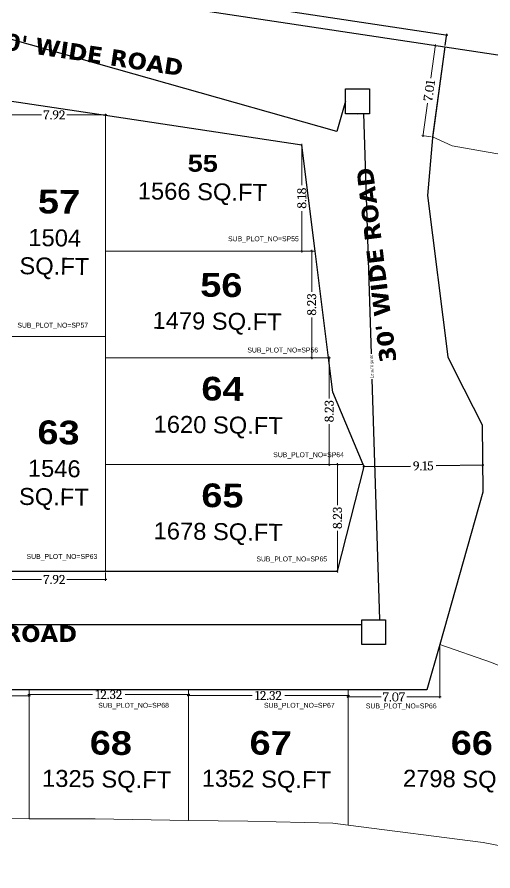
# Model space of a CAD drawing. Header units: metres. Extents: x 12268 to 12808, y 948 to 1141.
# Drawn here: x 12404.7 to 12441.4, y 1010 to 1075.9 of the extents above; entities that cross this region are included whole.
import ezdxf

# ---------------------------------------------------------------- set-up
doc = ezdxf.new("R2010")
doc.units = ezdxf.units.M
doc.layers.get('0').update_dxf_attribs({"color": 49})
for name, color, linetype in [('INTERNAL_JUNCTIONS', 7, 'Continuous'), ('SUB_PLOT_78', 7, 'Continuous'), ('SUB_PLOT_79', 7, 'Continuous')]:
    doc.layers.add(name, color=color, linetype=linetype)
for name, color, linetype, lineweight in [('INTERNAL_ROADS_RESIDENTIAL', 7, 'Continuous', 5), ('PLAN', 7, 'Continuous', 40), ('SUB_PLOT_54', 7, 'Continuous', 5), ('SUB_PLOT_55', 7, 'Continuous', 5), ('SUB_PLOT_56', 7, 'Continuous', 5), ('SUB_PLOT_57', 7, 'Continuous', 5), ('SUB_PLOT_63', 7, 'Continuous', 5), ('SUB_PLOT_64', 7, 'Continuous', 5), ('SUB_PLOT_65', 7, 'Continuous', 5), ('SUB_PLOT_66', 7, 'Continuous', 5), ('SUB_PLOT_67', 7, 'Continuous', 5), ('SUB_PLOT_68', 7, 'Continuous', 5), ('SUB_PLOT_69', 7, 'Continuous', 5)]:
    doc.layers.add(name, color=color, linetype=linetype, lineweight=lineweight)
doc.styles.add('Arial', font='arial.ttf', dxfattribs={"height": 0.2})
doc.styles.add('SASMITA', font='cambria.ttc')
doc.styles.get("Standard").update_dxf_attribs({"font": 'arial.ttf'})
doc.dimstyles.new('meter', dxfattribs={"dimtxt": 0.2, "dimasz": 0.1, "dimexe": 0, "dimexo": 0, "dimgap": 0.09, "dimtad": 0, "dimzin": 0, "dimdsep": 46, "dimtxsty": 'Arial', "dimblk": 'ARCHTICK', "dimcen": 7.09, "dimclrd": 23, "dimclre": 23, "dimclrt": 75, "dimadec": 0, "dimazin": 0, "dimtfac": 1, "dimtofl": 0, "dimtmove": 1, "dimatfit": 3, "dimldrblk": 'OPEN90', "dimfxl": 1, "dimtolj": 1, "dimtzin": 0, "dimarcsym": 0})
doc.dimstyles.new('style1', dxfattribs={"dimtxt": 0.7, "dimasz": 0.15, "dimexe": 0.1, "dimexo": 0.1, "dimgap": 0.09, "dimtad": 0, "dimzin": 0, "dimdsep": 46, "dimtxsty": 'SASMITA', "dimblk": 'ARCHTICK', "dimcen": 0.09, "dimdle": 0.1, "dimclrd": 4, "dimclre": 4, "dimclrt": 4, "dimadec": 0, "dimazin": 0, "dimtfac": 1, "dimtix": 1, "dimtofl": 0, "dimtmove": 1, "dimatfit": 3, "dimldrblk": 'OPEN90', "dimfxl": 1, "dimtolj": 1, "dimtzin": 0, "dimlwd": -1, "dimlwe": -1, "dimarcsym": 0})

# ---------------------------------------------------------------- blocks, each defined once
blk = doc.blocks.new('_ArchTick')
at = {"color": 0, "linetype": 'ByBlock', "const_width": 0.15}
blk.add_lwpolyline([(-0.5, -0.5), (0.5, 0.5)], dxfattribs=at)
blk = doc.blocks.new('*D5')
at = {"layer": 'Defpoints', "color": 0}
for p in [(12403.586879, 1068.307768), (12403.586879, 1068.261927, -0.000003), (12411.511679, 1068.261927, -0.000003)]:
    blk.add_point(p, dxfattribs=at)
at = {"layer": 'SUB_PLOT_57', "color": 4}
for p, q in [((12403.586879, 1068.361927), (12403.586879, 1068.407768)), ((12411.511679, 1068.361927), (12411.511679, 1068.407768)), ((12403.486879, 1068.307768), (12406.56996, 1068.307768)), ((12411.611679, 1068.307768), (12408.528598, 1068.307768))]:
    blk.add_line(p, q, dxfattribs=at)
at = {"layer": 'SUB_PLOT_57', "color": 4, "xscale": 0.15, "yscale": 0.15, "zscale": 0.15, "rotation": 180}
blk.add_blockref('_ArchTick', (12403.586879, 1068.307768), dxfattribs=at)
at = {"layer": 'SUB_PLOT_57', "color": 4, "xscale": 0.15, "yscale": 0.15, "zscale": 0.15}
blk.add_blockref('_ArchTick', (12411.511679, 1068.307768), dxfattribs=at)
at = {"layer": 'SUB_PLOT_57', "color": 4, "insert": (12407.549279, 1068.307768), "char_height": 0.7, "attachment_point": 5, "style": 'SASMITA'}
blk.add_mtext('\\A1;7.92', dxfattribs=at)
blk = doc.blocks.new('_Open90')
at = {"layer": 'PLAN', "color": 0, "lineweight": -2}
for p, q in [((0, 0), (-1, 0)), ((-0.5, 0.5), (0, 0)), ((0, 0), (-0.5, -0.5))]:
    blk.add_line(p, q, dxfattribs=at)
blk = doc.blocks.new('*D6')
at = {"layer": 'Defpoints', "color": 0}
for p in [(12426.6597, 1065.982669, -0.000003), (12426.6597, 1057.799638, -0.000003), (12426.6597, 1057.799638)]:
    blk.add_point(p, dxfattribs=at)
at = {"layer": 'SUB_PLOT_55', "color": 4}
for p, q in [((12426.6597, 1066.082669), (12426.6597, 1062.893536)), ((12426.6597, 1057.699638), (12426.6597, 1060.888772))]:
    blk.add_line(p, q, dxfattribs=at)
at = {"layer": 'SUB_PLOT_55', "color": 4, "xscale": 0.15, "yscale": 0.15, "zscale": 0.15}
for p, rotation in [((12426.6597, 1065.982669), 90), ((12426.6597, 1057.799638), 270)]:
    blk.add_blockref('_ArchTick', p, dxfattribs=dict(at, rotation=rotation))
at = {"layer": 'SUB_PLOT_55', "color": 4, "insert": (12426.6597, 1061.891154), "char_height": 0.7, "attachment_point": 5, "rotation": 90, "style": 'SASMITA'}
blk.add_mtext('\\A1;8.18', dxfattribs=at)
blk = doc.blocks.new('*D7')
at = {"layer": 'Defpoints', "color": 0}
for p in [(12427.686465, 1057.799638, -0.000003), (12427.422175, 1049.570038), (12427.686465, 1049.570038, -0.000003)]:
    blk.add_point(p, dxfattribs=at)
at = {"layer": 'SUB_PLOT_56', "color": 4}
for p, q in [((12427.422175, 1057.899638), (12427.422175, 1054.673789)), ((12427.586465, 1057.799638), (12427.322175, 1057.799638)), ((12427.422175, 1049.470038), (12427.422175, 1052.695888)), ((12427.586465, 1049.570038), (12427.322175, 1049.570038))]:
    blk.add_line(p, q, dxfattribs=at)
at = {"layer": 'SUB_PLOT_56', "color": 4, "xscale": 0.15, "yscale": 0.15, "zscale": 0.15}
for p, rotation in [((12427.422175, 1057.799638), 90), ((12427.422175, 1049.570038), 270)]:
    blk.add_blockref('_ArchTick', p, dxfattribs=dict(at, rotation=rotation))
at = {"layer": 'SUB_PLOT_56', "color": 4, "insert": (12427.422175, 1053.684838), "char_height": 0.7, "attachment_point": 5, "rotation": 90, "style": 'SASMITA'}
blk.add_mtext('\\A1;8.23', dxfattribs=at)
blk = doc.blocks.new('*D8')
at = {"layer": 'Defpoints', "color": 0}
for p in [(12428.719074, 1049.570038, -0.000003), (12428.719074, 1041.340438, -0.000003), (12428.773637, 1041.340438)]:
    blk.add_point(p, dxfattribs=at)
at = {"layer": 'SUB_PLOT_64', "color": 4}
for p, q in [((12428.773637, 1049.670038), (12428.773637, 1046.444189)), ((12428.819074, 1049.570038), (12428.873637, 1049.570038)), ((12428.773637, 1041.240438), (12428.773637, 1044.466288)), ((12428.819074, 1041.340438), (12428.873637, 1041.340438))]:
    blk.add_line(p, q, dxfattribs=at)
at = {"layer": 'SUB_PLOT_64', "color": 4, "xscale": 0.15, "yscale": 0.15, "zscale": 0.15}
for p, rotation in [((12428.773637, 1049.570038), 90), ((12428.773637, 1041.340438), 270)]:
    blk.add_blockref('_ArchTick', p, dxfattribs=dict(at, rotation=rotation))
at = {"layer": 'SUB_PLOT_64', "color": 4, "insert": (12428.773637, 1045.455238), "char_height": 0.7, "attachment_point": 5, "rotation": 90, "style": 'SASMITA'}
blk.add_mtext('\\A1;8.23', dxfattribs=at)
blk = doc.blocks.new('*D9')
at = {"layer": 'Defpoints', "color": 0}
for p in [(12429.408857, 1041.340438, -0.000003), (12429.408857, 1041.340438), (12429.408857, 1033.110838, -0.000003)]:
    blk.add_point(p, dxfattribs=at)
at = {"layer": 'SUB_PLOT_65', "color": 4}
for p, q in [((12429.408857, 1041.440438), (12429.408857, 1038.214589)), ((12429.408857, 1033.010838), (12429.408857, 1036.236688))]:
    blk.add_line(p, q, dxfattribs=at)
at = {"layer": 'SUB_PLOT_65', "color": 4, "xscale": 0.15, "yscale": 0.15, "zscale": 0.15}
for p, rotation in [((12429.408857, 1041.340438), 90), ((12429.408857, 1033.110838), 270)]:
    blk.add_blockref('_ArchTick', p, dxfattribs=dict(at, rotation=rotation))
at = {"layer": 'SUB_PLOT_65', "color": 4, "insert": (12429.408857, 1037.225638), "char_height": 0.7, "attachment_point": 5, "rotation": 90, "style": 'SASMITA'}
blk.add_mtext('\\A1;8.23', dxfattribs=at)
blk = doc.blocks.new('*D10')
at = {"layer": 'Defpoints', "color": 0}
for p in [(12403.586879, 1033.110838, -0.000003), (12411.511679, 1033.110838, -0.000003), (12403.586879, 1032.475017)]:
    blk.add_point(p, dxfattribs=at)
at = {"layer": 'SUB_PLOT_63', "color": 4}
for p, q in [((12403.586879, 1033.010838), (12403.586879, 1032.375017)), ((12411.511679, 1033.010838), (12411.511679, 1032.375017)), ((12403.486879, 1032.475017), (12406.56996, 1032.475017)), ((12411.611679, 1032.475017), (12408.528598, 1032.475017))]:
    blk.add_line(p, q, dxfattribs=at)
at = {"layer": 'SUB_PLOT_63', "color": 4, "xscale": 0.15, "yscale": 0.15, "zscale": 0.15, "rotation": 180}
blk.add_blockref('_ArchTick', (12403.586879, 1032.475017), dxfattribs=at)
at = {"layer": 'SUB_PLOT_63', "color": 4, "xscale": 0.15, "yscale": 0.15, "zscale": 0.15}
blk.add_blockref('_ArchTick', (12411.511679, 1032.475017), dxfattribs=at)
at = {"layer": 'SUB_PLOT_63', "color": 4, "insert": (12407.549279, 1032.475017), "char_height": 0.7, "attachment_point": 5, "style": 'SASMITA'}
blk.add_mtext('\\A1;7.92', dxfattribs=at)
blk = doc.blocks.new('*D22')
at = {"layer": 'Defpoints', "color": 0}
for p in [(12393.415685, 1023.966838), (12405.60102, 1023.966838, -0.000003), (12393.415685, 1023.495943)]:
    blk.add_point(p, dxfattribs=at)
at = {"layer": 'SUB_PLOT_69', "color": 4}
for p, q in [((12393.415685, 1023.866838), (12393.415685, 1023.395943)), ((12405.60102, 1023.866838), (12405.60102, 1023.395943)), ((12393.315685, 1023.495943), (12398.240619, 1023.495943)), ((12405.70102, 1023.495943), (12400.776086, 1023.495943))]:
    blk.add_line(p, q, dxfattribs=at)
at = {"layer": 'SUB_PLOT_69', "color": 4, "xscale": 0.15, "yscale": 0.15, "zscale": 0.15, "rotation": 180}
blk.add_blockref('_ArchTick', (12393.415685, 1023.495943), dxfattribs=at)
at = {"layer": 'SUB_PLOT_69', "color": 4, "xscale": 0.15, "yscale": 0.15, "zscale": 0.15}
blk.add_blockref('_ArchTick', (12405.60102, 1023.495943), dxfattribs=at)
at = {"layer": 'SUB_PLOT_69', "color": 4, "insert": (12399.508353, 1023.495943), "char_height": 0.7, "attachment_point": 5, "style": 'SASMITA'}
blk.add_mtext('\\A1;12.19', dxfattribs=at)
blk = doc.blocks.new('*D23')
at = {"layer": 'Defpoints', "color": 0}
for p in [(12405.60102, 1023.966838), (12405.60102, 1023.595943), (12417.92002, 1023.966838, -0.000003)]:
    blk.add_point(p, dxfattribs=at)
at = {"layer": 'SUB_PLOT_68', "color": 4}
for p, q in [((12405.50102, 1023.595943), (12410.501404, 1023.595943)), ((12405.60102, 1023.866838), (12405.60102, 1023.495943)), ((12418.02002, 1023.595943), (12413.019637, 1023.595943)), ((12417.92002, 1023.866838), (12417.92002, 1023.495943))]:
    blk.add_line(p, q, dxfattribs=at)
at = {"layer": 'SUB_PLOT_68', "color": 4, "xscale": 0.15, "yscale": 0.15, "zscale": 0.15, "rotation": 180}
blk.add_blockref('_ArchTick', (12405.60102, 1023.595943), dxfattribs=at)
at = {"layer": 'SUB_PLOT_68', "color": 4, "xscale": 0.15, "yscale": 0.15, "zscale": 0.15}
blk.add_blockref('_ArchTick', (12417.92002, 1023.595943), dxfattribs=at)
at = {"layer": 'SUB_PLOT_68', "color": 4, "insert": (12411.76052, 1023.595943), "char_height": 0.7, "attachment_point": 5, "style": 'SASMITA'}
blk.add_mtext('\\A1;12.32', dxfattribs=at)
blk = doc.blocks.new('*D24')
at = {"layer": 'Defpoints', "color": 0}
for p in [(12417.92002, 1023.966838), (12430.23902, 1023.966838, -0.000003), (12417.92002, 1023.520943)]:
    blk.add_point(p, dxfattribs=at)
at = {"layer": 'SUB_PLOT_67', "color": 4}
for p, q in [((12417.92002, 1023.866838), (12417.92002, 1023.420943)), ((12430.23902, 1023.866838), (12430.23902, 1023.420943)), ((12417.82002, 1023.520943), (12422.820404, 1023.520943)), ((12430.33902, 1023.520943), (12425.338637, 1023.520943))]:
    blk.add_line(p, q, dxfattribs=at)
at = {"layer": 'SUB_PLOT_67', "color": 4, "xscale": 0.15, "yscale": 0.15, "zscale": 0.15, "rotation": 180}
blk.add_blockref('_ArchTick', (12417.92002, 1023.520943), dxfattribs=at)
at = {"layer": 'SUB_PLOT_67', "color": 4, "xscale": 0.15, "yscale": 0.15, "zscale": 0.15}
blk.add_blockref('_ArchTick', (12430.23902, 1023.520943), dxfattribs=at)
at = {"layer": 'SUB_PLOT_67', "color": 4, "insert": (12424.07952, 1023.520943), "char_height": 0.7, "attachment_point": 5, "style": 'SASMITA'}
blk.add_mtext('\\A1;12.32', dxfattribs=at)
blk = doc.blocks.new('*D25')
at = {"layer": 'Defpoints', "color": 0}
for p in [(12437.309247, 1027.446679, -0.000003), (12430.23902, 1023.966838, -0.000003), (12430.23902, 1023.411029)]:
    blk.add_point(p, dxfattribs=at)
at = {"layer": 'SUB_PLOT_66', "color": 4}
for p, q in [((12437.309247, 1027.346679), (12437.309247, 1023.311029)), ((12430.23902, 1023.866838), (12430.23902, 1023.311029)), ((12430.13902, 1023.411029), (12432.780369, 1023.411029)), ((12437.409247, 1023.411029), (12434.767899, 1023.411029))]:
    blk.add_line(p, q, dxfattribs=at)
at = {"layer": 'SUB_PLOT_66', "color": 4, "xscale": 0.15, "yscale": 0.15, "zscale": 0.15, "rotation": 180}
blk.add_blockref('_ArchTick', (12430.23902, 1023.411029), dxfattribs=at)
at = {"layer": 'SUB_PLOT_66', "color": 4, "xscale": 0.15, "yscale": 0.15, "zscale": 0.15}
blk.add_blockref('_ArchTick', (12437.309247, 1023.411029), dxfattribs=at)
at = {"layer": 'SUB_PLOT_66', "color": 4, "insert": (12433.774134, 1023.411029), "char_height": 0.7, "attachment_point": 5, "style": 'SASMITA'}
blk.add_mtext('\\A1;7.07', dxfattribs=at)
blk = doc.blocks.new('*D26')
at = {"layer": 'Defpoints', "color": 0}
for p in [(12437.701897, 1073.557287, -0.000003), (12436.026275, 1066.707775), (12436.753427, 1066.608522, -0.000003)]:
    blk.add_point(p, dxfattribs=at)
at = {"layer": 'SUB_PLOT_54', "color": 4}
for p, q in [((12436.98827, 1073.75562), (12436.633126, 1071.153735)), ((12437.602816, 1073.570811), (12436.875665, 1073.670063)), ((12436.012751, 1066.608694), (12436.367895, 1069.210579)), ((12436.654345, 1066.622047), (12435.927194, 1066.721299))]:
    blk.add_line(p, q, dxfattribs=at)
at = {"layer": 'SUB_PLOT_54', "color": 4, "xscale": 0.15, "yscale": 0.15, "zscale": 0.15}
for p, rotation in [((12436.974746, 1073.656539), 82.227455), ((12436.026275, 1066.707775), 262.227455)]:
    blk.add_blockref('_ArchTick', p, dxfattribs=dict(at, rotation=rotation))
at = {"layer": 'SUB_PLOT_54', "color": 4, "insert": (12436.500511, 1070.182157), "char_height": 0.7, "attachment_point": 5, "rotation": 82.22745487, "style": 'SASMITA'}
blk.add_mtext('\\A1;7.01', dxfattribs=at)
blk = doc.blocks.new('*D30')
at = {"layer": 'Defpoints', "color": 0, "ltscale": 0.5}
for p in [(12430.95286, 1068.407449), (12432.210586, 1029.373236), (12432.682499, 1029.388442)]:
    blk.add_point(p, dxfattribs=at)
at = {"layer": 'INTERNAL_ROADS_RESIDENTIAL', "color": 23, "lineweight": -2, "ltscale": 0.5}
for p, q in [((12430.95286, 1068.407449), (12431.424773, 1068.422655)), ((12431.424773, 1068.422655), (12432.022248, 1049.879695)), ((12432.682499, 1029.388442), (12432.085024, 1047.931402)), ((12432.210586, 1029.373236), (12432.682499, 1029.388442))]:
    blk.add_line(p, q, dxfattribs=at)
at = {"layer": 'INTERNAL_ROADS_RESIDENTIAL', "color": 23, "lineweight": -2, "ltscale": 0.5, "xscale": 0.1, "yscale": 0.1, "zscale": 0.1}
for p, rotation in [((12431.424773, 1068.422655), 91.845495), ((12432.682499, 1029.388442), 271.845495)]:
    blk.add_blockref('_ArchTick', p, dxfattribs=dict(at, rotation=rotation))
at = {"layer": 'INTERNAL_ROADS_RESIDENTIAL', "color": 75, "ltscale": 0.5, "insert": (12432.053636, 1048.905548), "char_height": 0.2, "attachment_point": 5, "rotation": 271.84549505, "style": 'Arial'}
blk.add_mtext('\\A1;39.05 [128\'-2"]', dxfattribs=at)
blk = doc.blocks.new('*D36')
at = {"layer": 'Defpoints', "color": 0, "ltscale": 0.5}
for p in [(12364.348703, 1028.965266), (12364.348703, 1028.419443), (12431.28717, 1028.419443)]:
    blk.add_point(p, dxfattribs=at)
at = {"layer": 'INTERNAL_ROADS_RESIDENTIAL', "color": 23, "lineweight": -2, "ltscale": 0.5}
for p, q in [((12364.348703, 1028.419443), (12364.348703, 1028.965266)), ((12364.348703, 1028.965266), (12396.84267, 1028.965266)), ((12431.28717, 1028.965266), (12398.793202, 1028.965266)), ((12431.28717, 1028.419443), (12431.28717, 1028.965266))]:
    blk.add_line(p, q, dxfattribs=at)
at = {"layer": 'INTERNAL_ROADS_RESIDENTIAL', "color": 23, "lineweight": -2, "ltscale": 0.5, "xscale": 0.1, "yscale": 0.1, "zscale": 0.1, "rotation": 180}
blk.add_blockref('_ArchTick', (12364.348703, 1028.965266), dxfattribs=at)
at = {"layer": 'INTERNAL_ROADS_RESIDENTIAL', "color": 23, "lineweight": -2, "ltscale": 0.5, "xscale": 0.1, "yscale": 0.1, "zscale": 0.1}
blk.add_blockref('_ArchTick', (12431.28717, 1028.965266), dxfattribs=at)
at = {"layer": 'INTERNAL_ROADS_RESIDENTIAL', "color": 75, "ltscale": 0.5, "insert": (12397.817936, 1028.965266), "char_height": 0.2, "attachment_point": 5, "style": 'Arial'}
blk.add_mtext('\\A1;66.94 [219\'-8"]', dxfattribs=at)
blk = doc.blocks.new('*D37')
at = {"layer": 'Defpoints', "color": 0, "ltscale": 0.5}
for p in [(12371.450703, 1085.866462), (12370.797132, 1083.546873), (12430.029444, 1069.361243)]:
    blk.add_point(p, dxfattribs=at)
at = {"layer": 'INTERNAL_ROADS_RESIDENTIAL', "color": 23, "lineweight": -2, "ltscale": 0.5}
for p, q in [((12371.450703, 1085.866462), (12370.797132, 1083.546873)), ((12370.797132, 1083.546873), (12399.147787, 1075.558757)), ((12429.375874, 1067.041653), (12401.025219, 1075.029769)), ((12430.029444, 1069.361243), (12429.375874, 1067.041653))]:
    blk.add_line(p, q, dxfattribs=at)
at = {"layer": 'INTERNAL_ROADS_RESIDENTIAL', "color": 23, "lineweight": -2, "ltscale": 0.5, "xscale": 0.1, "yscale": 0.1, "zscale": 0.1}
for p, rotation in [((12370.797132, 1083.546873), 164.26422), ((12429.375874, 1067.041653), 344.26422)]:
    blk.add_blockref('_ArchTick', p, dxfattribs=dict(at, rotation=rotation))
at = {"layer": 'INTERNAL_ROADS_RESIDENTIAL', "color": 75, "ltscale": 0.5, "insert": (12400.086503, 1075.294263), "char_height": 0.2, "attachment_point": 5, "rotation": 344.2642202, "style": 'Arial'}
blk.add_mtext('\\A1;60.86 [199\'-8"]', dxfattribs=at)
blk = doc.blocks.new('*D32')
at = {"layer": 'Defpoints', "color": 0}
for p in [(12386.974034, 1082.123411), (12386.838118, 1081.221383, -0.000003), (12437.701897, 1073.557287, -0.000003)]:
    blk.add_point(p, dxfattribs=at)
at = {"layer": 'SUB_PLOT_79', "color": 4}
for p, q in [((12386.853017, 1081.320267), (12386.988934, 1082.222295)), ((12386.87515, 1082.13831), (12411.131791, 1078.483347)), ((12437.936697, 1074.444415), (12413.680057, 1078.099378)), ((12437.716797, 1073.65617), (12437.852713, 1074.558198))]:
    blk.add_line(p, q, dxfattribs=at)
at = {"layer": 'SUB_PLOT_79', "color": 4, "xscale": 0.15, "yscale": 0.15, "zscale": 0.15}
for p, rotation in [((12386.974034, 1082.123411), 171.431198), ((12437.837814, 1074.459314), 351.431198)]:
    blk.add_blockref('_ArchTick', p, dxfattribs=dict(at, rotation=rotation))
at = {"layer": 'SUB_PLOT_79', "color": 4, "insert": (12412.405924, 1078.291363), "char_height": 0.7, "attachment_point": 5, "rotation": 351.43119813, "style": 'SASMITA'}
blk.add_mtext('\\A1;51.44', dxfattribs=at)
blk = doc.blocks.new('*D33')
at = {"layer": 'Defpoints', "color": 0}
for p in [(12431.462662, 1041.188038, -0.000003), (12440.616331, 1041.281593, -0.000003), (12440.616331, 1041.281593)]:
    blk.add_point(p, dxfattribs=at)
at = {"layer": 'SUB_PLOT_78', "color": 4}
for p, q in [((12431.362667, 1041.187017), (12435.045023, 1041.224652)), ((12440.716326, 1041.282615), (12437.03397, 1041.24498))]:
    blk.add_line(p, q, dxfattribs=at)
at = {"layer": 'SUB_PLOT_78', "color": 4, "xscale": 0.15, "yscale": 0.15, "zscale": 0.15}
for p, rotation in [((12440.616331, 1041.281593), 0.585568), ((12431.462662, 1041.188038), 180.585568)]:
    blk.add_blockref('_ArchTick', p, dxfattribs=dict(at, rotation=rotation))
at = {"layer": 'SUB_PLOT_78', "color": 4, "insert": (12436.039497, 1041.234816), "char_height": 0.7, "attachment_point": 5, "rotation": 0.58556774, "style": 'SASMITA'}
blk.add_mtext('\\A1;9.15', dxfattribs=at)

msp = doc.modelspace()

# ---------------------------------------------------------------- linework, layer by layer
at = {"layer": 'INTERNAL_JUNCTIONS', "color": 1, "ltscale": 0.5}
for points in [[(12430.029444, 1070.315036), (12431.876276, 1070.315036), (12431.876276, 1068.407449), (12430.029444, 1068.407449)], [(12431.28717, 1029.373236), (12433.134002, 1029.373236), (12433.134002, 1027.46565), (12431.28717, 1027.46565)]]:
    msp.add_lwpolyline(points, close=True, dxfattribs=at)
at = {"layer": 'SUB_PLOT_54', "color": 6, "elevation": -0.000003}
msp.add_lwpolyline([(12457.06591, 1070.639466), (12437.701897, 1073.557287), (12436.753427, 1066.608522), (12438.265, 1065.917279), (12455.997864, 1062.814657)], close=True, dxfattribs=at)
at = {"layer": 'SUB_PLOT_55', "color": 6, "elevation": -0.000003}
msp.add_lwpolyline([(12411.511679, 1057.799638), (12427.686465, 1057.799638), (12426.6597, 1065.982669), (12411.511679, 1068.261927), (12411.511679, 1057.799638)], close=True, dxfattribs=at)
at = {"layer": 'SUB_PLOT_56', "color": 6, "elevation": -0.000003}
msp.add_lwpolyline([(12411.511679, 1049.570038), (12428.719074, 1049.570038), (12427.686465, 1057.799638), (12411.511679, 1057.799638), (12411.511679, 1051.226371), (12411.511679, 1049.570038)], close=True, dxfattribs=at)
at = {"layer": 'SUB_PLOT_57', "color": 6, "elevation": -0.000003}
msp.add_lwpolyline([(12411.511679, 1051.226371), (12411.511679, 1057.799638), (12411.511679, 1068.261927), (12403.586879, 1069.454338), (12403.586879, 1051.226371), (12411.511679, 1051.226371)], close=True, dxfattribs=at)
at = {"layer": 'SUB_PLOT_63', "color": 6, "elevation": -0.000003}
msp.add_lwpolyline([(12411.511679, 1033.110838), (12411.511679, 1041.340438), (12411.511679, 1049.570038), (12411.511679, 1051.226371), (12403.586879, 1051.226371), (12403.586879, 1033.110838), (12411.511679, 1033.110838)], close=True, dxfattribs=at)
at = {"layer": 'SUB_PLOT_64', "color": 6, "elevation": -0.000003}
msp.add_lwpolyline([(12411.511679, 1041.340438), (12431.398575, 1041.340438), (12429.051289, 1046.922375), (12428.719074, 1049.570038), (12411.511679, 1049.570038), (12411.511679, 1041.340438)], close=True, dxfattribs=at)
at = {"layer": 'SUB_PLOT_65', "color": 6, "elevation": -0.000003}
msp.add_lwpolyline([(12429.408857, 1033.110838), (12431.462662, 1041.188038), (12431.398575, 1041.340438), (12411.511679, 1041.340438), (12411.511679, 1033.110838), (12429.408857, 1033.110838)], close=True, dxfattribs=at)
at = {"layer": 'SUB_PLOT_66', "color": 6, "elevation": -0.000003}
msp.add_lwpolyline([(12430.23902, 1013.520337), (12440.668736, 1012.173334), (12447.210343, 1010.933377), (12450.516322, 1011.251456), (12451.619168, 1021.042102), (12448.028485, 1023.366309), (12441.301594, 1026.062893), (12437.309247, 1027.446679), (12436.324707, 1023.966838), (12430.23902, 1023.966838), (12430.23902, 1013.520337)], close=True, dxfattribs=at)
at = {"layer": 'SUB_PLOT_67', "color": 6, "elevation": -0.000003}
msp.add_lwpolyline([(12417.92002, 1013.894869), (12422.495487, 1013.827202), (12429.051198, 1013.673745), (12430.23902, 1013.520337), (12430.23902, 1023.966838), (12417.92002, 1023.966838), (12417.92002, 1013.894869)], close=True, dxfattribs=at)
at = {"layer": 'SUB_PLOT_68', "color": 6, "elevation": -0.000003}
msp.add_lwpolyline([(12405.60102, 1014.021443), (12410.708042, 1014.001528), (12417.92002, 1013.894869), (12417.92002, 1023.966838), (12405.60102, 1023.966838), (12405.60102, 1014.021443)], close=True, dxfattribs=at)
at = {"layer": 'SUB_PLOT_69', "color": 6, "elevation": -0.000003}
msp.add_lwpolyline([(12393.415685, 1009.993211), (12401.854469, 1014.036053), (12405.60102, 1014.021443), (12405.60102, 1023.966838), (12393.415685, 1023.966838), (12393.415685, 1009.993211)], close=True, dxfattribs=at)
at = {"layer": 'SUB_PLOT_78', "color": 1, "elevation": -0.000003}
for points in [[(12386.838118, 1081.221383), (12437.701897, 1073.557287), (12436.746106, 1066.554888), (12436.363982, 1062.088813), (12437.92541, 1049.644671), (12438.483136, 1048.548032), (12440.58429, 1044.416597), (12440.637501, 1039.210333), (12437.309247, 1027.446679), (12436.324707, 1023.966838), (12430.23902, 1023.966838), (12417.92002, 1023.966838), (12405.60102, 1023.966838), (12393.415685, 1023.966838), (12383.662085, 1023.966838), (12373.908485, 1023.966838), (12364.15502, 1023.966838)], [(12365.327699, 1033.53312), (12369.055607, 1033.110838), (12369.453829, 1033.06573), (12369.502119, 1033.110838), (12387.127679, 1033.110838), (12395.662079, 1033.110838), (12403.586879, 1033.110838), (12411.511679, 1033.110838), (12429.408857, 1033.110838), (12431.462662, 1041.188038), (12431.398575, 1041.340438), (12429.051289, 1046.922375), (12428.719074, 1049.570038), (12427.686465, 1057.799638), (12426.6597, 1065.982669), (12411.511679, 1068.261927), (12403.586879, 1069.454338), (12395.662079, 1070.646749), (12390.431241, 1071.433811), (12390.093687, 1070.854242), (12386.159417, 1071.318002), (12384.161378, 1072.37721), (12374.917292, 1077.27772)]]:
    msp.add_lwpolyline(points, dxfattribs=at)
at = {"layer": 'SUB_PLOT_79', "color": 2, "elevation": -0.000003}
msp.add_lwpolyline([(12502.387188, 1077.185949), (12502.116023, 1078.51212), (12501.110261, 1078.662525), (12474.857846, 1082.588423), (12471.987006, 1081.355054), (12460.14202, 1080.884188), (12453.042737, 1080.762258), (12440.898719, 1083.431788), (12427.887185, 1087.675795), (12422.08885, 1091.510481), (12417.834038, 1093.812422), (12414.09322, 1086.056972), (12406.383956, 1089.775512), (12402.839534, 1092.738453), (12402.035472, 1093.410604), (12377.352437, 1097.04705), (12375.89801, 1087.174863), (12386.838118, 1081.221383), (12437.701897, 1073.557287), (12491.596221, 1065.436551), (12502.402025, 1061.769787), (12502.466152, 1061.01457), (12503.131742, 1062.976039)], close=True, dxfattribs=at)

# ---------------------------------------------------------------- texts
at = {"color": 255, "lineweight": 9, "char_height": 1.28016, "attachment_point": 7}
for insert, rotation in [((12402.439747, 1073.528739, -98.817057), 351.44313922), ((12433.993344, 1049.306204, -98.817057), 96.96936996)]:
    msp.add_mtext_dynamic_manual_height_columns("{\\fVerdana|b1|i0|c0|p34;30' WIDE ROAD}", width=2060.297966, gutter_width=60, heights=[0], dxfattribs=dict(at, insert=insert, rotation=rotation))
at = {"extrusion": (-2.97313e-05, 5.84486e-07, 1), "char_height": 1.31064, "width": 15.971577, "attachment_point": 3, "text_direction": (0.99991, -0.013429, 3e-05)}
for s, insert in [('\\pxqc;{\\fArial Black|b0|i0|c0|p34;\\C1;55}\\P1566 SQ.FT', (12427.008306, 1065.124561, 0.000475)), ('\\pxqc;{\\fArial Black|b0|i0|c0|p34;\\C1; \\H1.39535x;57}\\P1504 \\PSQ.FT', (12415.618804, 1062.42582, 0.000475)), ('\\pxqc;{\\fArial Black|b0|i0|c0|p34;\\C1; \\H1.39535x;56}\\P1479 SQ.FT', (12428.153251, 1055.999672, 0.000475)), ('\\pxqc;{\\fArial Black|b0|i0|c0|p34;\\C1; \\H1.39535x;64\\P}1620 SQ.FT', (12428.239773, 1047.996416, 0.000475)), ('\\pxqc;{\\fArial Black|b0|i0|c0|p34;\\C1; \\H1.39535x;63\\P}1546\\PSQ.FT', (12415.581924, 1044.631103, 0.000475)), ('\\pxqc;{\\fArial Black|b0|i0|c0|p34;\\C1; \\H1.39535x;65}\\P1678 SQ.FT', (12428.239773, 1039.766816, 0.000475)), ('\\pxqc;{\\fArial Black|b0|i0|c0|p34;\\C1; \\H1.39535x;68}\\P1325 SQ.FT', (12419.626298, 1020.676808, 0.000475)), ('\\pxqc;{\\fArial Black|b0|i0|c0|p34;\\C1; \\H1.39535x;67\\P}1352 SQ.FT', (12431.960264, 1020.676808, 0.000475)), ('\\pxqc;{\\fArial Black|b0|i0|c0|p34;\\C1; \\H1.39535x;66\\P}2798 SQ.FT', (12447.4938, 1020.676808, 0.000475))]:
    msp.add_mtext(s, dxfattribs=dict(at, insert=insert))
at = {"color": 255, "lineweight": 9, "insert": (12394.188773, 1027.630411, -98.817057), "char_height": 1.28016, "attachment_point": 7}
msp.add_mtext_dynamic_manual_height_columns("{\\fVerdana|b1|i0|c0|p34;30' WIDE ROAD}", width=2060.297966, gutter_width=60, heights=[0], dxfattribs=at)
at = {"layer": 'SUB_PLOT_55', "color": 6, "insert": (12420.968271, 1058.947941, -0.000003), "char_height": 0.379105, "attachment_point": 1, "style": 'Arial'}
msp.add_mtext_dynamic_manual_height_columns('SUB_PLOT_NO=SP55', width=5.658733, gutter_width=1, heights=[0], dxfattribs=at)
at = {"layer": 'SUB_PLOT_56', "color": 6, "insert": (12422.45614, 1050.364267, -0.000003), "char_height": 0.379105, "attachment_point": 1, "style": 'Arial'}
msp.add_mtext_dynamic_manual_height_columns('SUB_PLOT_NO=SP56', width=5.658733, gutter_width=1, heights=[0], dxfattribs=at)
at = {"layer": 'SUB_PLOT_57', "color": 6, "insert": (12404.701355, 1052.280756, -0.000003), "char_height": 0.379105, "attachment_point": 1, "style": 'Arial'}
msp.add_mtext_dynamic_manual_height_columns('SUB_PLOT_NO=SP57', width=5.658733, gutter_width=1, heights=[0], dxfattribs=at)
at = {"layer": 'SUB_PLOT_63', "color": 6, "insert": (12405.407646, 1034.440545, -0.000003), "char_height": 0.379105, "attachment_point": 1, "style": 'Arial'}
msp.add_mtext_dynamic_manual_height_columns('SUB_PLOT_NO=SP63', width=5.658733, gutter_width=1, heights=[0], dxfattribs=at)
at = {"layer": 'SUB_PLOT_64', "color": 6, "insert": (12424.453531, 1042.288725, -0.000003), "char_height": 0.379105, "attachment_point": 1, "style": 'Arial'}
msp.add_mtext_dynamic_manual_height_columns('SUB_PLOT_NO=SP64', width=5.658733, gutter_width=1, heights=[0], dxfattribs=at)
at = {"layer": 'SUB_PLOT_65', "color": 6, "insert": (12423.15435, 1034.248824, -0.000003), "char_height": 0.379105, "attachment_point": 1, "style": 'Arial'}
msp.add_mtext_dynamic_manual_height_columns('SUB_PLOT_NO=SP65', width=5.658733, gutter_width=1, heights=[0], dxfattribs=at)
at = {"layer": 'SUB_PLOT_66', "color": 6, "insert": (12431.607025, 1022.910878, -0.000003), "char_height": 0.379105, "attachment_point": 1, "style": 'Arial'}
msp.add_mtext_dynamic_manual_height_columns('SUB_PLOT_NO=SP66', width=5.658733, gutter_width=1, heights=[0], dxfattribs=at)
at = {"layer": 'SUB_PLOT_67', "color": 6, "insert": (12423.737723, 1022.958693, -0.000003), "char_height": 0.379105, "attachment_point": 1, "style": 'Arial'}
msp.add_mtext_dynamic_manual_height_columns('SUB_PLOT_NO=SP67', width=5.658733, gutter_width=1, heights=[0], dxfattribs=at)
at = {"layer": 'SUB_PLOT_68', "color": 6, "insert": (12410.94114, 1022.958693, -0.000003), "char_height": 0.379105, "attachment_point": 1, "style": 'Arial'}
msp.add_mtext_dynamic_manual_height_columns('SUB_PLOT_NO=SP68', width=5.658733, gutter_width=1, heights=[0], dxfattribs=at)

# ---------------------------------------------------------------- dimensions: what is measured, and where the dimension line sits
at = {"layer": 'INTERNAL_ROADS_RESIDENTIAL', "color": 2, "ltscale": 0.5}
for p1, p2, distance, picture, middle in [((12430.029444, 1069.361243), (12371.450703, 1085.866462), 2.409906, '*D37', (12400.086503, 1075.294263)), ((12430.95286, 1068.407449), (12432.210586, 1029.373236), 0.472158, '*D30', (12432.053636, 1048.905548)), ((12431.28717, 1028.419443), (12364.348703, 1028.419443), -0.545823, '*D36', (12397.817936, 1028.965266))]:
    dim = msp.add_aligned_dim(p1=p1, p2=p2, distance=distance, dimstyle='meter', override={"dimfxl": 2}, dxfattribs=at)
    dim.commit()
    dim.dimension.update_dxf_attribs({"geometry": picture, "text_midpoint": middle})
at = {"layer": 'SUB_PLOT_54', "color": 6}
dim = msp.add_aligned_dim(p1=(12437.701897, 1073.557287, -0.000003), p2=(12436.753427, 1066.608522, -0.000003), distance=-0.733895, dimstyle='style1', dxfattribs=at)
dim.commit()
dim.dimension.update_dxf_attribs({"geometry": '*D26', "text_midpoint": (12436.500511, 1070.182157)})
at = {"layer": 'SUB_PLOT_55', "color": 6}
dim = msp.add_aligned_dim(p1=(12426.6597, 1065.982669, -0.000003), p2=(12426.6597, 1057.799638, -0.000003), distance=0, dimstyle='style1', dxfattribs=at)
dim.commit()
dim.dimension.update_dxf_attribs({"geometry": '*D6', "text_midpoint": (12426.6597, 1061.891154)})
at = {"layer": 'SUB_PLOT_56', "color": 6}
dim = msp.add_aligned_dim(p1=(12427.686465, 1057.799638, -0.000003), p2=(12427.686465, 1049.570038, -0.000003), distance=-0.26429, dimstyle='style1', dxfattribs=at)
dim.commit()
dim.dimension.update_dxf_attribs({"geometry": '*D7', "text_midpoint": (12427.422175, 1053.684838)})
at = {"layer": 'SUB_PLOT_57', "color": 6}
dim = msp.add_aligned_dim(p1=(12411.511679, 1068.261927, -0.000003), p2=(12403.586879, 1068.261927, -0.000003), distance=-0.045841, dimstyle='style1', dxfattribs=at)
dim.commit()
dim.dimension.update_dxf_attribs({"geometry": '*D5', "text_midpoint": (12407.549279, 1068.307768)})
at = {"layer": 'SUB_PLOT_63', "color": 6}
dim = msp.add_aligned_dim(p1=(12411.511679, 1033.110838, -0.000003), p2=(12403.586879, 1033.110838, -0.000003), distance=0.635821, dimstyle='style1', dxfattribs=at)
dim.commit()
dim.dimension.update_dxf_attribs({"geometry": '*D10', "text_midpoint": (12407.549279, 1032.475017)})
at = {"layer": 'SUB_PLOT_64', "color": 6}
dim = msp.add_aligned_dim(p1=(12428.719074, 1049.570038, -0.000003), p2=(12428.719074, 1041.340438, -0.000003), distance=0.054563, dimstyle='style1', dxfattribs=at)
dim.commit()
dim.dimension.update_dxf_attribs({"geometry": '*D8', "text_midpoint": (12428.773637, 1045.455238)})
at = {"layer": 'SUB_PLOT_65', "color": 6}
dim = msp.add_aligned_dim(p1=(12429.408857, 1033.110838, -0.000003), p2=(12429.408857, 1041.340438, -0.000003), distance=0, dimstyle='style1', dxfattribs=at)
dim.commit()
dim.dimension.update_dxf_attribs({"geometry": '*D9', "text_midpoint": (12429.408857, 1037.225638)})
at = {"layer": 'SUB_PLOT_66', "color": 6}
dim = msp.add_linear_dim(base=(12430.23902, 1023.411029), p1=(12437.309247, 1027.446679, -0.000003), p2=(12430.23902, 1023.966838, -0.000003), dimstyle='style1', dxfattribs=at)
dim.commit()
dim.dimension.update_dxf_attribs({"geometry": '*D25', "text_midpoint": (12433.774134, 1023.411029)})
at = {"layer": 'SUB_PLOT_67', "color": 6}
dim = msp.add_aligned_dim(p1=(12430.23902, 1023.966838, -0.000003), p2=(12417.92002, 1023.966838), distance=0.445895, dimstyle='style1', dxfattribs=at)
dim.commit()
dim.dimension.update_dxf_attribs({"geometry": '*D24', "text_midpoint": (12424.07952, 1023.520943)})
at = {"layer": 'SUB_PLOT_68', "color": 6}
dim = msp.add_aligned_dim(p1=(12417.92002, 1023.966838, -0.000003), p2=(12405.60102, 1023.966838), distance=0.370895, dimstyle='style1', dxfattribs=at)
dim.commit()
dim.dimension.update_dxf_attribs({"geometry": '*D23', "text_midpoint": (12411.76052, 1023.595943)})
at = {"layer": 'SUB_PLOT_69', "color": 6}
dim = msp.add_aligned_dim(p1=(12405.60102, 1023.966838, -0.000003), p2=(12393.415685, 1023.966838), distance=0.470895, dimstyle='style1', dxfattribs=at)
dim.commit()
dim.dimension.update_dxf_attribs({"geometry": '*D22', "text_midpoint": (12399.508353, 1023.495943)})
at = {"layer": 'SUB_PLOT_78', "color": 1}
dim = msp.add_aligned_dim(p1=(12431.462662, 1041.188038, -0.000003), p2=(12440.616331, 1041.281593, -0.000003), distance=0, dimstyle='style1', dxfattribs=at)
dim.commit()
dim.dimension.update_dxf_attribs({"geometry": '*D33', "text_midpoint": (12436.039497, 1041.234816)})
at = {"layer": 'SUB_PLOT_79', "color": 2}
dim = msp.add_aligned_dim(p1=(12437.701897, 1073.557287, -0.000003), p2=(12386.838118, 1081.221383, -0.000003), distance=-0.91221, dimstyle='style1', dxfattribs=at)
dim.commit()
dim.dimension.update_dxf_attribs({"geometry": '*D32', "text_midpoint": (12412.405924, 1078.291363)})

doc.saveas('drawing.dxf')
